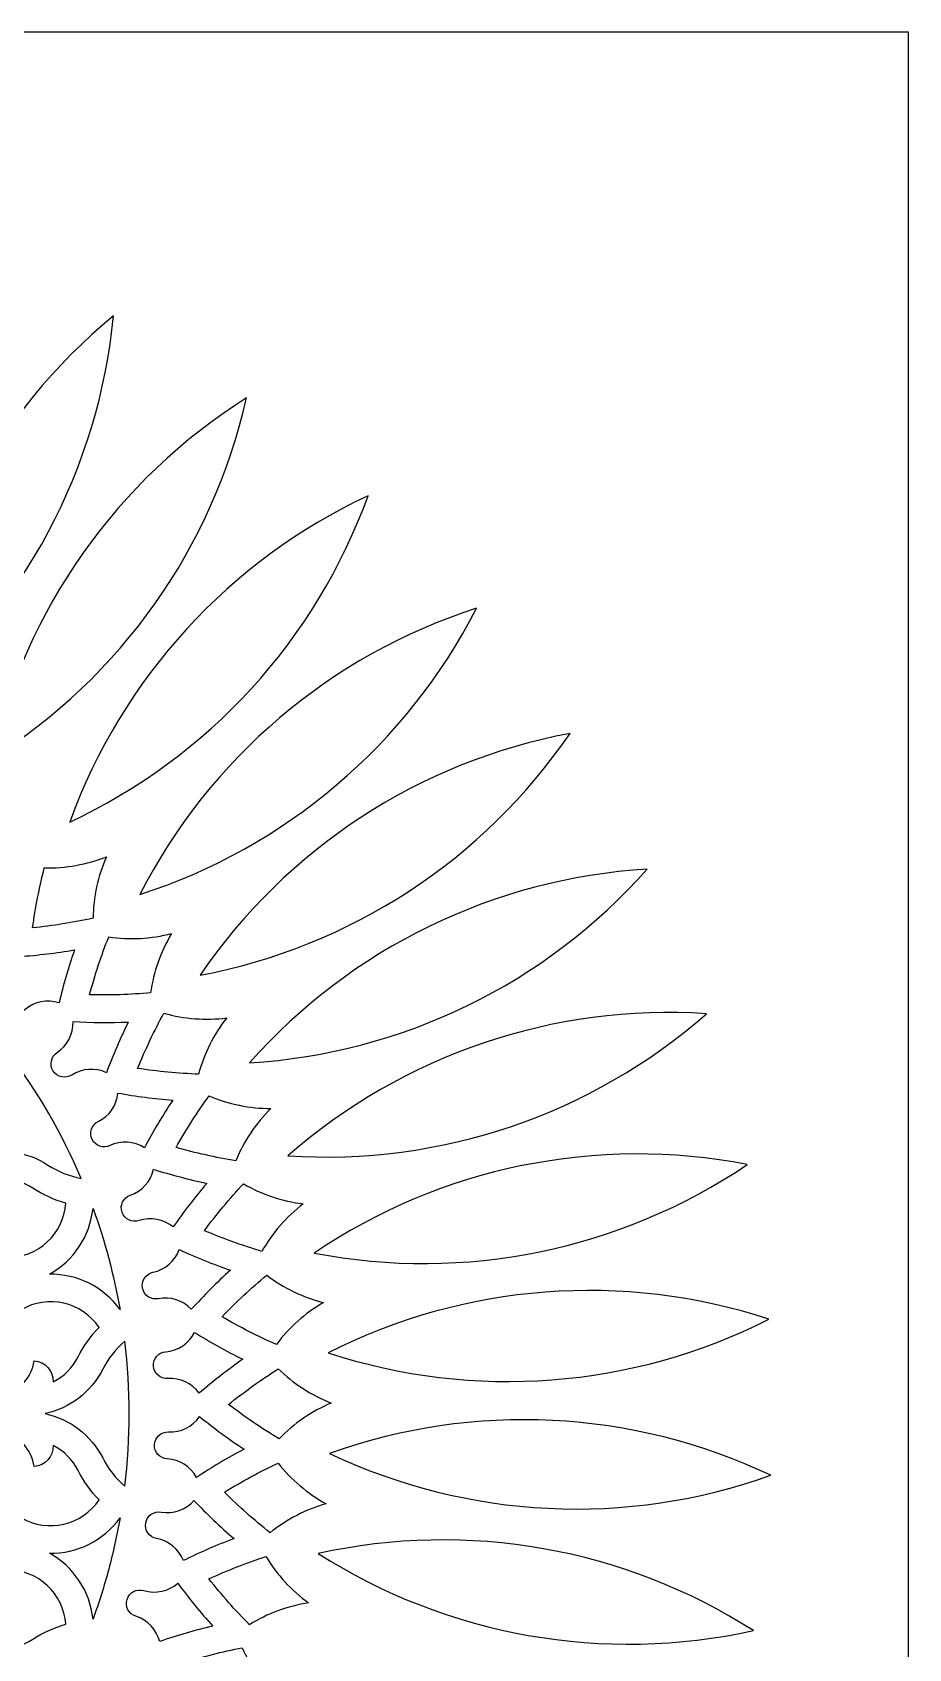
# Model space of a CAD drawing. Extents: x 10744 to 12749, y 6669 to 8676.
# Drawn here: x 12112 to 12749, y 7502 to 8676 of the extents above; entities that cross this region are included whole.
import ezdxf

# ---------------------------------------------------------------- set-up
doc = ezdxf.new("R2010")
doc.units = 0
doc.layers.add('LAYER_01', color=1, linetype='CONTINUOUS')

msp = doc.modelspace()

# ---------------------------------------------------------------- linework, layer by layer
at = {"layer": 'LAYER_01'}
msp.add_lwpolyline([(10744.2, 6669.1), (12749.1, 6669.1), (12749.1, 8676.1), (10744.2, 8676.1)], close=True, dxfattribs=at)
for points in [[(12020.5, 8186.6, 0.199001), (12171.5, 8470.1, 0.199001)], [(12082.8, 8148.3, 0.199001), (12268.1, 8410.5, 0.199001)], [(12139.7, 8102.4, 0.199001), (12356.4, 8339.4, 0.199001)], [(12190.5, 8049.7, 0.199001), (12435.2, 8257.7, 0.199001)], [(12234.3, 7991.1, 0.199001), (12503.1, 8166.8, 0.199001)], [(12121.2, 8069.1, 0.100909), (12166.3, 8077.2, 0.100909), (12156.6, 8032.5, -0.028873), (12112.7, 8025.5, -0.028873)], [(12270.3, 7927.5, 0.199001), (12559.1, 8068.1, 0.199001)], [(12168, 8019, 0.100909), (12213.7, 8021.4, 0.100909), (12198.4, 7978.3, -0.028873), (12154.1, 7976.9, -0.028873)], [(12103.3, 8004.7, 0.024797), (12143.1, 8009.5, 0.024797), (12131.9, 7971, 0.259467), (12107.2, 7966.2, -0.995243), (12094.6, 7981.1, 0.259467)], [(12208.1, 7963.5, 0.100909), (12253.7, 7960.1, 0.100909), (12233.2, 7919.2, -0.028873), (12189, 7923.4, -0.028873)], [(12298.2, 7859.9, 0.199001), (12602.2, 7963.1, 0.199001)], [(12142.1, 7957.4, 0.024797), (12182.2, 7957.1, 0.024797), (12166.3, 7920.3, 0.259467), (12141.2, 7918.6, -0.995243), (12130.5, 7935, 0.259467)], [(12148, 7843.5, 0.060588), (12095.3, 7934.7, 0.099926), (12091.6, 7908.9, -0.227654), (12071.4, 7860.1, -0.227654), (12123.8, 7853.2, 0.099926)], [(12174.7, 7905.5, 0.024797), (12214.5, 7900.3, 0.024797), (12194, 7865.8, 0.259467), (12168.9, 7867.3, -0.995243), (12160.4, 7884.8, 0.259467)], [(12240.9, 7903.4, 0.100909), (12285.8, 7894.3, 0.100909), (12260.3, 7856.3, -0.028873), (12216.9, 7866, -0.028873)], [(12317.3, 7789.3, 0.199001), (12631.9, 7853.6, 0.199001)], [(12200.5, 7850.1, 0.024797), (12239.3, 7839.9, 0.024797), (12214.7, 7808.2, 0.259467), (12190, 7812.8, -0.995243), (12183.7, 7831.3, 0.259467)], [(12094.3, 7786, 0.395706), (12136.8, 7825.5, -0.07715), (12112.8, 7836.4, 0.159346), (12088.2, 7843.1, -0.402688), (12083.8, 7822.9, 0.655404), (12029.2, 7808.1, -0.168973), (11993, 7738.6, -0.168973), (12059.1, 7696.5, 0.655404), (12113.8, 7710.9, -0.402688), (12127.7, 7695.7, 0.159346), (12145.7, 7713.8, -0.07715), (12161, 7735.2, 0.395706), (12104.5, 7748.1, -2.755711)], [(12265.9, 7839.6, 0.100909), (12309.3, 7825, 0.100909), (12279.3, 7790.5, -0.028873), (12237.5, 7805.5, -0.028873)], [(12156.6, 7821.7, -0.043629), (12176.2, 7748.3, 0.243463), (12124.9, 7773.9, 0.243463)], [(12219.2, 7791.8, 0.024797), (12256.4, 7776.8, 0.024797), (12228, 7748.4, 0.259467), (12204.1, 7756.1, -0.995243), (12200.1, 7775.3, 0.259467)], [(12282.8, 7773.2, 0.100909), (12324, 7753.3, 0.100909), (12289.8, 7722.8, -0.028873), (12250.3, 7743, -0.028873)], [(12327.4, 7716.8, 0.199001), (12647.6, 7741.2, 0.199001)], [(12230.4, 7731.6, 0.024797), (12265.4, 7712.1, 0.024797), (12233.7, 7687.5, 0.259467), (12210.9, 7698.1, -0.995243), (12209.4, 7717.6, 0.259467)], [(12179.7, 7619.9, 0.060588), (12179.7, 7725.2, 0.099926), (12163.6, 7704.8, -0.227654), (12121.7, 7672.6, -0.227654), (12163.6, 7640.4, 0.099926)], [(12291.2, 7705.2, 0.100909), (12329.6, 7680.3, 0.100909), (12291.8, 7654.3, -0.028873), (12255.1, 7679.3, -0.028873)], [(12234, 7670.5, 0.024797), (12266.3, 7646.8, 0.024797), (12231.8, 7626.3, 0.259467), (12210.5, 7639.8, -0.995243), (12211.4, 7659.3, 0.259467)], [(12328.4, 7643.7, 0.199001), (12649.1, 7627.8, 0.199001)], [(11993, 7606.6, -0.168973), (12029.2, 7537, 0.655404), (12083.8, 7522.2, -0.402688), (12088.2, 7502.1, 0.159346), (12112.8, 7508.7, -0.07715), (12136.8, 7519.6, 0.395706), (12094.3, 7559.1, -2.755711), (12104.5, 7597, 0.395706), (12161, 7610, -0.07715), (12145.7, 7631.4, 0.159346), (12127.7, 7649.4, -0.402688), (12113.8, 7634.2, 0.655404), (12059.1, 7648.7, -0.168973)], [(12291, 7636.7, 0.100909), (12325.9, 7607.2, 0.100909), (12285.3, 7586.1, -0.028873), (12252, 7615.5, -0.028873)], [(12229.9, 7609.5, 0.024797), (12259, 7581.8, 0.024797), (12222.2, 7565.9, 0.259467), (12202.7, 7581.9, -0.995243), (12206.1, 7601.1, 0.259467)], [(12168, 7559.7, -0.021804), (12156.6, 7523.4, 0.243463), (12124.9, 7571.2, 0.243463), (12176.2, 7596.8, -0.021804)], [(12320.2, 7571, 0.199001), (12636.4, 7515, 0.199001)], [(12282.2, 7568.8, 0.100909), (12313.2, 7535.1, 0.100909), (12270.2, 7519.3, -0.028873), (12240.8, 7552.6, -0.028873)], [(12218.2, 7549.4, 0.024797), (12243.6, 7518.3, 0.024797), (12205, 7507.1, 0.259467), (12187.7, 7525.4, -0.995243), (12193.5, 7544.1, 0.259467)], [(12265, 7502.5, 0.100909), (12291.5, 7465.2, 0.100909), (12246.8, 7454.9, -0.028873), (12221.9, 7491.6, -0.028873)]]:
    msp.add_lwpolyline(points, format="xyb", close=True, dxfattribs=at)

doc.saveas('drawing.dxf')
